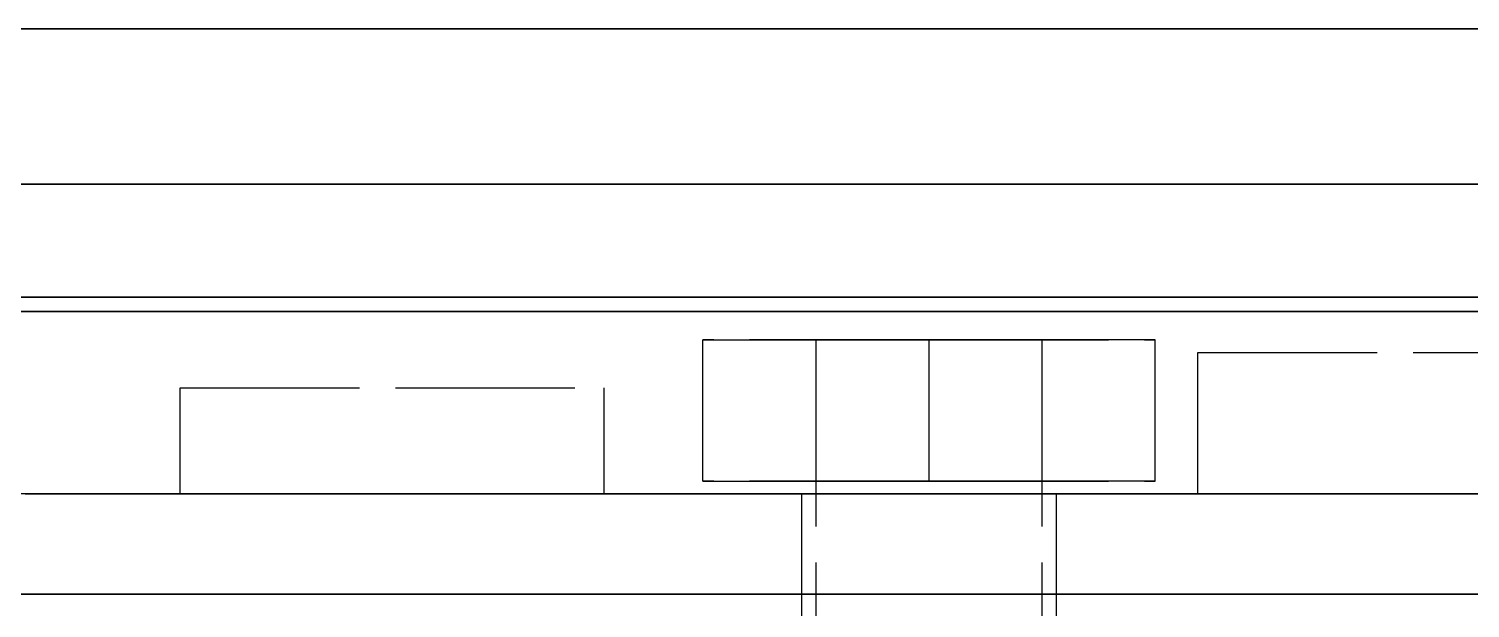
# Model space of a CAD drawing. Header units: millimetres. Extents: x -9 to 243, y -53 to 196.
# Drawn here: x 152.48 to 162.68, y 32.5 to 36.6 of the extents above; entities that cross this region are included whole.
import ezdxf

# ---------------------------------------------------------------- set-up
doc = ezdxf.new("R2010")
doc.units = ezdxf.units.MM
doc.linetypes.add('DASHED', pattern=[1.524, 1.27, -0.254])
doc.layers.add('HIDDEN', color=8, linetype='DASHED')
doc.layers.add('VISIBLE', color=7, linetype='CONTINUOUS')

msp = doc.modelspace()

# ---------------------------------------------------------------- linework, layer by layer
at = {"layer": 'HIDDEN'}
for points in [[(163.18333, 36.6), (162.51667, 36.6), (161.85, 36.6), (161.18333, 36.6), (160.51667, 36.6), (159.85, 36.6), (159.18333, 36.6), (158.51667, 36.6), (157.85, 36.6), (157.18333, 36.6), (156.51667, 36.6), (155.85, 36.6), (155.18333, 36.6), (154.51667, 36.6), (153.85, 36.6), (153.18333, 36.6), (152.51667, 36.6), (151.85, 36.6)], [(162.88175, 36.6), (162.55921, 36.6), (162.23667, 36.6), (161.91413, 36.6), (161.59159, 36.6), (161.26905, 36.6), (160.94651, 36.6), (160.62397, 36.6), (160.30143, 36.6), (159.97889, 36.6), (159.65635, 36.6), (159.33381, 36.6), (159.01127, 36.6), (158.68873, 36.6), (158.36619, 36.6), (158.04365, 36.6), (157.72111, 36.6), (157.39857, 36.6), (157.07603, 36.6), (156.75349, 36.6), (156.43095, 36.6), (156.10841, 36.6), (155.78587, 36.6), (155.46333, 36.6), (155.14079, 36.6), (154.81825, 36.6), (154.49571, 36.6), (154.17317, 36.6), (153.85063, 36.6), (153.5281, 36.6), (153.20556, 36.6), (152.88302, 36.6), (152.56048, 36.6), (152.23794, 36.6)], [(162.92429, 36.6), (162.57, 36.6), (162.21571, 36.6), (161.86143, 36.6), (161.50714, 36.6), (161.15286, 36.6), (160.79857, 36.6), (160.44429, 36.6), (160.09, 36.6), (159.73571, 36.6), (159.38143, 36.6), (159.02714, 36.6), (158.67286, 36.6), (158.31857, 36.6), (157.96429, 36.6), (157.61, 36.6), (157.25571, 36.6), (156.90143, 36.6), (156.54714, 36.6), (156.19286, 36.6), (155.83857, 36.6), (155.48429, 36.6), (155.13, 36.6), (154.77571, 36.6), (154.42143, 36.6), (154.06714, 36.6), (153.71286, 36.6), (153.35857, 36.6), (153.00429, 36.6), (152.65, 36.6), (152.29571, 36.6)], [(162.87046, 36.6), (162.58535, 36.6), (162.30024, 36.6), (162.01513, 36.6), (161.73002, 36.6), (161.4449, 36.6), (161.15979, 36.6), (160.87468, 36.6), (160.58957, 36.6), (160.30446, 36.6), (160.01935, 36.6), (159.73424, 36.6), (159.44912, 36.6), (159.16401, 36.6), (158.8789, 36.6), (158.59379, 36.6), (158.30868, 36.6), (158.02357, 36.6), (157.73846, 36.6), (157.45334, 36.6), (157.16823, 36.6), (156.88312, 36.6), (156.59801, 36.6), (156.3129, 36.6), (156.02779, 36.6), (155.74268, 36.6), (155.45756, 36.6), (155.17245, 36.6), (154.88734, 36.6), (154.60223, 36.6), (154.31712, 36.6), (154.03201, 36.6), (153.74689, 36.6), (153.46178, 36.6), (153.17667, 36.6), (152.89156, 36.6), (152.60645, 36.6), (152.32134, 36.6)], [(152.32134, 36.6), (152.60645, 36.6), (152.89156, 36.6), (153.17667, 36.6), (153.46178, 36.6), (153.74689, 36.6), (154.03201, 36.6), (154.31712, 36.6), (154.60223, 36.6), (154.88734, 36.6), (155.17245, 36.6), (155.45756, 36.6), (155.74268, 36.6), (156.02779, 36.6), (156.3129, 36.6), (156.59801, 36.6), (156.88312, 36.6), (157.16823, 36.6), (157.45334, 36.6), (157.73846, 36.6), (158.02357, 36.6), (158.30868, 36.6), (158.59379, 36.6), (158.8789, 36.6), (159.16401, 36.6), (159.44912, 36.6), (159.73424, 36.6), (160.01935, 36.6), (160.30446, 36.6), (160.58957, 36.6), (160.87468, 36.6), (161.15979, 36.6), (161.4449, 36.6), (161.73002, 36.6), (162.01513, 36.6), (162.30024, 36.6), (162.58535, 36.6), (162.87046, 36.6)], [(152.39921, 36.6), (152.56048, 36.6), (152.72175, 36.6), (152.88302, 36.6), (153.04429, 36.6), (153.20556, 36.6), (153.36683, 36.6), (153.5281, 36.6), (153.68937, 36.6), (153.85063, 36.6), (154.0119, 36.6), (154.17317, 36.6), (154.33444, 36.6), (154.49571, 36.6), (154.65698, 36.6), (154.81825, 36.6), (154.97952, 36.6), (155.14079, 36.6), (155.30206, 36.6), (155.46333, 36.6), (155.6246, 36.6), (155.78587, 36.6), (155.94714, 36.6), (156.10841, 36.6), (156.26968, 36.6), (156.43095, 36.6), (156.59222, 36.6), (156.75349, 36.6), (156.91476, 36.6), (157.07603, 36.6), (157.2373, 36.6), (157.39857, 36.6), (157.55984, 36.6), (157.72111, 36.6), (157.88238, 36.6), (158.04365, 36.6), (158.20492, 36.6), (158.36619, 36.6), (158.52746, 36.6), (158.68873, 36.6), (158.85, 36.6)], [(162.85127, 36.6), (162.50333, 36.6), (162.1554, 36.6), (161.80746, 36.6), (161.45952, 36.6), (161.11159, 36.6), (160.76365, 36.6), (160.41571, 36.6), (160.06778, 36.6), (159.71984, 36.6), (159.3719, 36.6), (159.02397, 36.6), (158.67603, 36.6), (158.3281, 36.6), (157.98016, 36.6), (157.63222, 36.6), (157.28429, 36.6), (156.93635, 36.6), (156.58841, 36.6), (156.24048, 36.6), (155.89254, 36.6), (155.5446, 36.6), (155.19667, 36.6), (154.84873, 36.6), (154.50079, 36.6), (154.15286, 36.6), (153.80492, 36.6), (153.45698, 36.6), (153.10905, 36.6), (152.76111, 36.6), (152.41317, 36.6)], [(152.41317, 36.6), (152.58714, 36.6), (152.76111, 36.6), (152.93508, 36.6), (153.10905, 36.6), (153.28302, 36.6), (153.45698, 36.6), (153.63095, 36.6), (153.80492, 36.6), (153.97889, 36.6), (154.15286, 36.6), (154.32683, 36.6), (154.50079, 36.6), (154.67476, 36.6), (154.84873, 36.6), (155.0227, 36.6), (155.19667, 36.6), (155.37063, 36.6), (155.5446, 36.6), (155.71857, 36.6), (155.89254, 36.6), (156.06651, 36.6), (156.24048, 36.6), (156.41444, 36.6), (156.58841, 36.6), (156.76238, 36.6), (156.93635, 36.6), (157.11032, 36.6), (157.28429, 36.6), (157.45825, 36.6), (157.63222, 36.6), (157.80619, 36.6), (157.98016, 36.6), (158.15413, 36.6), (158.3281, 36.6), (158.50206, 36.6), (158.67603, 36.6), (158.85, 36.6)], [(152.47286, 36.6), (152.65, 36.6), (152.82714, 36.6), (153.00429, 36.6), (153.18143, 36.6), (153.35857, 36.6), (153.53571, 36.6), (153.71286, 36.6), (153.89, 36.6), (154.06714, 36.6), (154.24429, 36.6), (154.42143, 36.6), (154.59857, 36.6), (154.77571, 36.6), (154.95286, 36.6), (155.13, 36.6), (155.30714, 36.6), (155.48429, 36.6), (155.66143, 36.6), (155.83857, 36.6), (156.01571, 36.6), (156.19286, 36.6), (156.37, 36.6), (156.54714, 36.6), (156.72429, 36.6), (156.90143, 36.6), (157.07857, 36.6), (157.25571, 36.6), (157.43286, 36.6), (157.61, 36.6), (157.78714, 36.6), (157.96429, 36.6), (158.14143, 36.6), (158.31857, 36.6), (158.49571, 36.6), (158.67286, 36.6), (158.85, 36.6)], [(158.85, 36.6), (159.02714, 36.6), (159.20429, 36.6), (159.38143, 36.6), (159.55857, 36.6), (159.73571, 36.6), (159.91286, 36.6), (160.09, 36.6), (160.26714, 36.6), (160.44429, 36.6), (160.62143, 36.6), (160.79857, 36.6), (160.97571, 36.6), (161.15286, 36.6), (161.33, 36.6), (161.50714, 36.6), (161.68429, 36.6), (161.86143, 36.6), (162.03857, 36.6), (162.21571, 36.6), (162.39286, 36.6), (162.57, 36.6), (162.74714, 36.6)], [(158.85, 36.6), (159.02397, 36.6), (159.19794, 36.6), (159.3719, 36.6), (159.54587, 36.6), (159.71984, 36.6), (159.89381, 36.6), (160.06778, 36.6), (160.24175, 36.6), (160.41571, 36.6), (160.58968, 36.6), (160.76365, 36.6), (160.93762, 36.6), (161.11159, 36.6), (161.28556, 36.6), (161.45952, 36.6), (161.63349, 36.6), (161.80746, 36.6), (161.98143, 36.6), (162.1554, 36.6), (162.32937, 36.6), (162.50333, 36.6), (162.6773, 36.6), (162.85127, 36.6)], [(158.85, 36.6), (159.01127, 36.6), (159.17254, 36.6), (159.33381, 36.6), (159.49508, 36.6), (159.65635, 36.6), (159.81762, 36.6), (159.97889, 36.6), (160.14016, 36.6), (160.30143, 36.6), (160.4627, 36.6), (160.62397, 36.6), (160.78524, 36.6), (160.94651, 36.6), (161.10778, 36.6), (161.26905, 36.6), (161.43032, 36.6), (161.59159, 36.6), (161.75286, 36.6), (161.91413, 36.6), (162.0754, 36.6), (162.23667, 36.6), (162.39794, 36.6), (162.55921, 36.6), (162.72048, 36.6)], [(162.8949, 35.5), (162.60705, 35.5), (162.31919, 35.5), (162.03134, 35.5), (161.74348, 35.5), (161.45563, 35.5), (161.16777, 35.5), (160.87992, 35.5), (160.59206, 35.5), (160.30421, 35.5), (160.01635, 35.5), (159.7285, 35.5), (159.44064, 35.5), (159.15279, 35.5), (158.86493, 35.5), (158.57708, 35.5), (158.28922, 35.5), (158.00136, 35.5), (157.71351, 35.5), (157.42565, 35.5), (157.1378, 35.5), (156.84994, 35.5), (156.56209, 35.5), (156.27423, 35.5), (155.98638, 35.5), (155.69852, 35.5), (155.41067, 35.5), (155.12281, 35.5), (154.83496, 35.5), (154.5471, 35.5), (154.25925, 35.5), (153.97139, 35.5), (153.68354, 35.5), (153.39568, 35.5), (153.10783, 35.5), (152.81997, 35.5), (152.53212, 35.5), (152.24426, 35.5)], [(152.24426, 35.5), (152.53212, 35.5), (152.81997, 35.5), (153.10783, 35.5), (153.39568, 35.5), (153.68354, 35.5), (153.97139, 35.5), (154.25925, 35.5), (154.5471, 35.5), (154.83496, 35.5), (155.12281, 35.5), (155.41067, 35.5), (155.69852, 35.5), (155.98638, 35.5), (156.27423, 35.5), (156.56209, 35.5), (156.84994, 35.5), (157.1378, 35.5), (157.42565, 35.5), (157.71351, 35.5), (158.00136, 35.5), (158.28922, 35.5), (158.57708, 35.5), (158.86493, 35.5), (159.15279, 35.5), (159.44064, 35.5), (159.7285, 35.5), (160.01635, 35.5), (160.30421, 35.5), (160.59206, 35.5), (160.87992, 35.5), (161.16777, 35.5), (161.45563, 35.5), (161.74348, 35.5), (162.03134, 35.5), (162.31919, 35.5), (162.60705, 35.5), (162.8949, 35.5)], [(162.87046, 35.5), (162.58535, 35.5), (162.30024, 35.5), (162.01513, 35.5), (161.73002, 35.5), (161.4449, 35.5), (161.15979, 35.5), (160.87468, 35.5), (160.58957, 35.5), (160.30446, 35.5), (160.01935, 35.5), (159.73424, 35.5), (159.44912, 35.5), (159.16401, 35.5), (158.8789, 35.5), (158.59379, 35.5), (158.30868, 35.5), (158.02357, 35.5), (157.73846, 35.5), (157.45334, 35.5), (157.16823, 35.5), (156.88312, 35.5), (156.59801, 35.5), (156.3129, 35.5), (156.02779, 35.5), (155.74268, 35.5), (155.45756, 35.5), (155.17245, 35.5), (154.88734, 35.5), (154.60223, 35.5), (154.31712, 35.5), (154.03201, 35.5), (153.74689, 35.5), (153.46178, 35.5), (153.17667, 35.5), (152.89156, 35.5), (152.60645, 35.5), (152.32134, 35.5)], [(152.32134, 35.5), (152.60645, 35.5), (152.89156, 35.5), (153.17667, 35.5), (153.46178, 35.5), (153.74689, 35.5), (154.03201, 35.5), (154.31712, 35.5), (154.60223, 35.5), (154.88734, 35.5), (155.17245, 35.5), (155.45756, 35.5), (155.74268, 35.5), (156.02779, 35.5), (156.3129, 35.5), (156.59801, 35.5), (156.88312, 35.5), (157.16823, 35.5), (157.45334, 35.5), (157.73846, 35.5), (158.02357, 35.5), (158.30868, 35.5), (158.59379, 35.5), (158.8789, 35.5), (159.16401, 35.5), (159.44912, 35.5), (159.73424, 35.5), (160.01935, 35.5), (160.30446, 35.5), (160.58957, 35.5), (160.87468, 35.5), (161.15979, 35.5), (161.4449, 35.5), (161.73002, 35.5), (162.01513, 35.5), (162.30024, 35.5), (162.58535, 35.5), (162.87046, 35.5)], [(162.88175, 34.7), (162.55921, 34.7), (162.23667, 34.7), (161.91413, 34.7), (161.59159, 34.7), (161.26905, 34.7), (160.94651, 34.7), (160.62397, 34.7), (160.30143, 34.7), (159.97889, 34.7), (159.65635, 34.7), (159.33381, 34.7), (159.01127, 34.7), (158.68873, 34.7), (158.36619, 34.7), (158.04365, 34.7), (157.72111, 34.7), (157.39857, 34.7), (157.07603, 34.7), (156.75349, 34.7), (156.43095, 34.7), (156.10841, 34.7), (155.78587, 34.7), (155.46333, 34.7), (155.14079, 34.7), (154.81825, 34.7), (154.49571, 34.7), (154.17317, 34.7), (153.85063, 34.7), (153.5281, 34.7), (153.20556, 34.7), (152.88302, 34.7), (152.56048, 34.7), (152.23794, 34.7)], [(162.8949, 34.7), (162.60705, 34.7), (162.31919, 34.7), (162.03134, 34.7), (161.74348, 34.7), (161.45563, 34.7), (161.16777, 34.7), (160.87992, 34.7), (160.59206, 34.7), (160.30421, 34.7), (160.01635, 34.7), (159.7285, 34.7), (159.44064, 34.7), (159.15279, 34.7), (158.86493, 34.7), (158.57708, 34.7), (158.28922, 34.7), (158.00136, 34.7), (157.71351, 34.7), (157.42565, 34.7), (157.1378, 34.7), (156.84994, 34.7), (156.56209, 34.7), (156.27423, 34.7), (155.98638, 34.7), (155.69852, 34.7), (155.41067, 34.7), (155.12281, 34.7), (154.83496, 34.7), (154.5471, 34.7), (154.25925, 34.7), (153.97139, 34.7), (153.68354, 34.7), (153.39568, 34.7), (153.10783, 34.7), (152.81997, 34.7), (152.53212, 34.7), (152.24426, 34.7)], [(152.24426, 34.7), (152.53212, 34.7), (152.81997, 34.7), (153.10783, 34.7), (153.39568, 34.7), (153.68354, 34.7), (153.97139, 34.7), (154.25925, 34.7), (154.5471, 34.7), (154.83496, 34.7), (155.12281, 34.7), (155.41067, 34.7), (155.69852, 34.7), (155.98638, 34.7), (156.27423, 34.7), (156.56209, 34.7), (156.84994, 34.7), (157.1378, 34.7), (157.42565, 34.7), (157.71351, 34.7), (158.00136, 34.7), (158.28922, 34.7), (158.57708, 34.7), (158.86493, 34.7), (159.15279, 34.7), (159.44064, 34.7), (159.7285, 34.7), (160.01635, 34.7), (160.30421, 34.7), (160.59206, 34.7), (160.87992, 34.7), (161.16777, 34.7), (161.45563, 34.7), (161.74348, 34.7), (162.03134, 34.7), (162.31919, 34.7), (162.60705, 34.7), (162.8949, 34.7)], [(152.39921, 34.7), (152.56048, 34.7), (152.72175, 34.7), (152.88302, 34.7), (153.04429, 34.7), (153.20556, 34.7), (153.36683, 34.7), (153.5281, 34.7), (153.68937, 34.7), (153.85063, 34.7), (154.0119, 34.7), (154.17317, 34.7), (154.33444, 34.7), (154.49571, 34.7), (154.65698, 34.7), (154.81825, 34.7), (154.97952, 34.7), (155.14079, 34.7), (155.30206, 34.7), (155.46333, 34.7), (155.6246, 34.7), (155.78587, 34.7), (155.94714, 34.7), (156.10841, 34.7), (156.26968, 34.7), (156.43095, 34.7), (156.59222, 34.7), (156.75349, 34.7), (156.91476, 34.7), (157.07603, 34.7), (157.2373, 34.7), (157.39857, 34.7), (157.55984, 34.7), (157.72111, 34.7), (157.88238, 34.7), (158.04365, 34.7), (158.20492, 34.7), (158.36619, 34.7), (158.52746, 34.7), (158.68873, 34.7), (158.85, 34.7)], [(162.7619, 34.7), (162.50952, 34.7), (162.25714, 34.7), (162.00476, 34.7), (161.75238, 34.7), (161.5, 34.7), (161.24762, 34.7), (160.99524, 34.7), (160.74286, 34.7), (160.49048, 34.7), (160.2381, 34.7), (159.98571, 34.7), (159.73333, 34.7), (159.48095, 34.7), (159.22857, 34.7), (158.97619, 34.7), (158.72381, 34.7), (158.47143, 34.7), (158.21905, 34.7), (157.96667, 34.7), (157.71429, 34.7), (157.4619, 34.7), (157.20952, 34.7), (156.95714, 34.7), (156.70476, 34.7), (156.45238, 34.7), (156.2, 34.7), (155.94762, 34.7), (155.69524, 34.7), (155.44286, 34.7), (155.19048, 34.7), (154.9381, 34.7), (154.68571, 34.7), (154.43333, 34.7), (154.18095, 34.7), (153.92857, 34.7), (153.67619, 34.7), (153.42381, 34.7), (153.17143, 34.7), (152.91905, 34.7), (152.66667, 34.7), (152.41429, 34.7)], [(152.41429, 34.7), (152.54048, 34.7), (152.66667, 34.7), (152.79286, 34.7), (152.91905, 34.7), (153.04524, 34.7), (153.17143, 34.7), (153.29762, 34.7), (153.42381, 34.7), (153.55, 34.7), (153.67619, 34.7), (153.80238, 34.7), (153.92857, 34.7), (154.05476, 34.7), (154.18095, 34.7), (154.30714, 34.7), (154.43333, 34.7), (154.55952, 34.7), (154.68571, 34.7), (154.8119, 34.7), (154.9381, 34.7), (155.06429, 34.7), (155.19048, 34.7), (155.31667, 34.7), (155.44286, 34.7), (155.56905, 34.7), (155.69524, 34.7), (155.82143, 34.7), (155.94762, 34.7), (156.07381, 34.7), (156.2, 34.7), (156.32619, 34.7), (156.45238, 34.7), (156.57857, 34.7), (156.70476, 34.7), (156.83095, 34.7), (156.95714, 34.7), (157.08333, 34.7), (157.20952, 34.7), (157.33571, 34.7), (157.4619, 34.7), (157.5881, 34.7), (157.71429, 34.7), (157.84048, 34.7), (157.96667, 34.7), (158.09286, 34.7), (158.21905, 34.7), (158.34524, 34.7), (158.47143, 34.7), (158.59762, 34.7), (158.72381, 34.7), (158.85, 34.7)], [(158.85, 34.7), (159.01127, 34.7), (159.17254, 34.7), (159.33381, 34.7), (159.49508, 34.7), (159.65635, 34.7), (159.81762, 34.7), (159.97889, 34.7), (160.14016, 34.7), (160.30143, 34.7), (160.4627, 34.7), (160.62397, 34.7), (160.78524, 34.7), (160.94651, 34.7), (161.10778, 34.7), (161.26905, 34.7), (161.43032, 34.7), (161.59159, 34.7), (161.75286, 34.7), (161.91413, 34.7), (162.0754, 34.7), (162.23667, 34.7), (162.39794, 34.7), (162.55921, 34.7), (162.72048, 34.7)], [(158.85, 34.7), (158.97619, 34.7), (159.10238, 34.7), (159.22857, 34.7), (159.35476, 34.7), (159.48095, 34.7), (159.60714, 34.7), (159.73333, 34.7), (159.85952, 34.7), (159.98571, 34.7), (160.1119, 34.7), (160.2381, 34.7), (160.36429, 34.7), (160.49048, 34.7), (160.61667, 34.7), (160.74286, 34.7), (160.86905, 34.7), (160.99524, 34.7), (161.12143, 34.7), (161.24762, 34.7), (161.37381, 34.7), (161.5, 34.7), (161.62619, 34.7), (161.75238, 34.7), (161.87857, 34.7), (162.00476, 34.7), (162.13095, 34.7), (162.25714, 34.7), (162.38333, 34.7), (162.50952, 34.7), (162.63571, 34.7), (162.7619, 34.7)], [(162.70873, 34.6), (162.11508, 34.6), (161.52143, 34.6), (160.92778, 34.6), (160.33413, 34.6), (159.74048, 34.6), (159.14683, 34.6), (158.55317, 34.6), (157.95952, 34.6), (157.36587, 34.6), (156.77222, 34.6), (156.17857, 34.6), (155.58492, 34.6), (154.99127, 34.6), (154.39762, 34.6), (153.80397, 34.6), (153.21032, 34.6), (152.61667, 34.6), (152.02302, 34.6)], [(162.70873, 34.6), (162.11508, 34.6), (161.52143, 34.6), (160.92778, 34.6), (160.33413, 34.6), (159.74048, 34.6), (159.14683, 34.6), (158.55317, 34.6), (157.95952, 34.6), (157.36587, 34.6), (156.77222, 34.6), (156.17857, 34.6), (155.58492, 34.6), (154.99127, 34.6), (154.39762, 34.6), (153.80397, 34.6), (153.21032, 34.6), (152.61667, 34.6), (152.02302, 34.6)], [(162.82619, 34.6), (162.29603, 34.6), (161.76587, 34.6), (161.23571, 34.6), (160.70556, 34.6), (160.1754, 34.6), (159.64524, 34.6), (159.11508, 34.6), (158.58492, 34.6), (158.05476, 34.6), (157.5246, 34.6), (156.99444, 34.6), (156.46429, 34.6), (155.93413, 34.6), (155.40397, 34.6), (154.87381, 34.6), (154.34365, 34.6), (153.81349, 34.6), (153.28333, 34.6), (152.75317, 34.6), (152.22302, 34.6)], [(152.22302, 34.6), (152.4881, 34.6), (152.75317, 34.6), (153.01825, 34.6), (153.28333, 34.6), (153.54841, 34.6), (153.81349, 34.6), (154.07857, 34.6), (154.34365, 34.6), (154.60873, 34.6), (154.87381, 34.6), (155.13889, 34.6), (155.40397, 34.6), (155.66905, 34.6), (155.93413, 34.6), (156.19921, 34.6), (156.46429, 34.6), (156.72937, 34.6), (156.99444, 34.6), (157.25952, 34.6), (157.5246, 34.6), (157.78968, 34.6), (158.05476, 34.6), (158.31984, 34.6), (158.58492, 34.6), (158.85, 34.6)], [(162.82619, 34.6), (162.29603, 34.6), (161.76587, 34.6), (161.23571, 34.6), (160.70556, 34.6), (160.1754, 34.6), (159.64524, 34.6), (159.11508, 34.6), (158.58492, 34.6), (158.05476, 34.6), (157.5246, 34.6), (156.99444, 34.6), (156.46429, 34.6), (155.93413, 34.6), (155.40397, 34.6), (154.87381, 34.6), (154.34365, 34.6), (153.81349, 34.6), (153.28333, 34.6), (152.75317, 34.6), (152.22302, 34.6)], [(152.22302, 34.6), (152.4881, 34.6), (152.75317, 34.6), (153.01825, 34.6), (153.28333, 34.6), (153.54841, 34.6), (153.81349, 34.6), (154.07857, 34.6), (154.34365, 34.6), (154.60873, 34.6), (154.87381, 34.6), (155.13889, 34.6), (155.40397, 34.6), (155.66905, 34.6), (155.93413, 34.6), (156.19921, 34.6), (156.46429, 34.6), (156.72937, 34.6), (156.99444, 34.6), (157.25952, 34.6), (157.5246, 34.6), (157.78968, 34.6), (158.05476, 34.6), (158.31984, 34.6), (158.58492, 34.6), (158.85, 34.6)], [(152.31984, 34.6), (152.61667, 34.6), (152.91349, 34.6), (153.21032, 34.6), (153.50714, 34.6), (153.80397, 34.6), (154.10079, 34.6), (154.39762, 34.6), (154.69444, 34.6), (154.99127, 34.6), (155.2881, 34.6), (155.58492, 34.6), (155.88175, 34.6), (156.17857, 34.6), (156.4754, 34.6), (156.77222, 34.6), (157.06905, 34.6), (157.36587, 34.6), (157.6627, 34.6), (157.95952, 34.6), (158.25635, 34.6), (158.55317, 34.6), (158.85, 34.6)], [(152.31984, 34.6), (152.61667, 34.6), (152.91349, 34.6), (153.21032, 34.6), (153.50714, 34.6), (153.80397, 34.6), (154.10079, 34.6), (154.39762, 34.6), (154.69444, 34.6), (154.99127, 34.6), (155.2881, 34.6), (155.58492, 34.6), (155.88175, 34.6), (156.17857, 34.6), (156.4754, 34.6), (156.77222, 34.6), (157.06905, 34.6), (157.36587, 34.6), (157.6627, 34.6), (157.95952, 34.6), (158.25635, 34.6), (158.55317, 34.6), (158.85, 34.6)], [(158.85, 34.6), (159.11508, 34.6), (159.38016, 34.6), (159.64524, 34.6), (159.91032, 34.6), (160.1754, 34.6), (160.44048, 34.6), (160.70556, 34.6), (160.97063, 34.6), (161.23571, 34.6), (161.50079, 34.6), (161.76587, 34.6), (162.03095, 34.6), (162.29603, 34.6), (162.56111, 34.6), (162.82619, 34.6)], [(158.85, 34.6), (159.14683, 34.6), (159.44365, 34.6), (159.74048, 34.6), (160.0373, 34.6), (160.33413, 34.6), (160.63095, 34.6), (160.92778, 34.6), (161.2246, 34.6), (161.52143, 34.6), (161.81825, 34.6), (162.11508, 34.6), (162.4119, 34.6), (162.70873, 34.6)], [(158.85, 34.6), (159.14683, 34.6), (159.44365, 34.6), (159.74048, 34.6), (160.0373, 34.6), (160.33413, 34.6), (160.63095, 34.6), (160.92778, 34.6), (161.2246, 34.6), (161.52143, 34.6), (161.81825, 34.6), (162.11508, 34.6), (162.4119, 34.6), (162.70873, 34.6)], [(158.85, 34.6), (159.11508, 34.6), (159.38016, 34.6), (159.64524, 34.6), (159.91032, 34.6), (160.1754, 34.6), (160.44048, 34.6), (160.70556, 34.6), (160.97063, 34.6), (161.23571, 34.6), (161.50079, 34.6), (161.76587, 34.6), (162.03095, 34.6), (162.29603, 34.6), (162.56111, 34.6), (162.82619, 34.6)], [(157.25, 33.4), (157.25, 34.4)], [(157.25, 34.4), (158.85, 34.4)], [(158.85, 34.4), (157.25, 34.4)], [(157.25, 33.4), (157.25, 34.4)], [(159.65, 34.4), (159.6246, 34.4), (159.59921, 34.4), (159.57381, 34.4), (159.54841, 34.4), (159.52302, 34.4), (159.49762, 34.4), (159.47222, 34.4), (159.44683, 34.4), (159.42143, 34.4), (159.39603, 34.4), (159.37063, 34.4), (159.34524, 34.4), (159.31984, 34.4), (159.29444, 34.4), (159.26905, 34.4), (159.24365, 34.4), (159.21825, 34.4), (159.19286, 34.4), (159.16746, 34.4), (159.14206, 34.4), (159.11667, 34.4), (159.09127, 34.4), (159.06587, 34.4), (159.04048, 34.4), (159.01508, 34.4), (158.98968, 34.4), (158.96429, 34.4), (158.93889, 34.4), (158.91349, 34.4), (158.8881, 34.4), (158.8627, 34.4), (158.8373, 34.4), (158.8119, 34.4), (158.78651, 34.4), (158.76111, 34.4), (158.73571, 34.4), (158.71032, 34.4), (158.68492, 34.4), (158.65952, 34.4), (158.63413, 34.4), (158.60873, 34.4), (158.58333, 34.4), (158.55794, 34.4), (158.53254, 34.4), (158.50714, 34.4), (158.48175, 34.4), (158.45635, 34.4), (158.43095, 34.4), (158.40556, 34.4), (158.38016, 34.4), (158.35476, 34.4), (158.32937, 34.4), (158.30397, 34.4), (158.27857, 34.4), (158.25317, 34.4), (158.22778, 34.4), (158.20238, 34.4), (158.17698, 34.4), (158.15159, 34.4), (158.12619, 34.4), (158.10079, 34.4), (158.0754, 34.4), (158.05, 34.4)], [(158.05, 34.4), (158.0627, 34.4), (158.0754, 34.4), (158.0881, 34.4), (158.10079, 34.4), (158.11349, 34.4), (158.12619, 34.4), (158.13889, 34.4), (158.15159, 34.4), (158.16429, 34.4), (158.17698, 34.4), (158.18968, 34.4), (158.20238, 34.4), (158.21508, 34.4), (158.22778, 34.4), (158.24048, 34.4), (158.25317, 34.4), (158.26587, 34.4), (158.27857, 34.4), (158.29127, 34.4), (158.30397, 34.4), (158.31667, 34.4), (158.32937, 34.4), (158.34206, 34.4), (158.35476, 34.4), (158.36746, 34.4), (158.38016, 34.4), (158.39286, 34.4), (158.40556, 34.4), (158.41825, 34.4), (158.43095, 34.4), (158.44365, 34.4), (158.45635, 34.4), (158.46905, 34.4), (158.48175, 34.4), (158.49444, 34.4), (158.50714, 34.4), (158.51984, 34.4), (158.53254, 34.4), (158.54524, 34.4), (158.55794, 34.4), (158.57063, 34.4), (158.58333, 34.4), (158.59603, 34.4), (158.60873, 34.4), (158.62143, 34.4), (158.63413, 34.4), (158.64683, 34.4), (158.65952, 34.4), (158.67222, 34.4), (158.68492, 34.4), (158.69762, 34.4), (158.71032, 34.4), (158.72302, 34.4), (158.73571, 34.4), (158.74841, 34.4), (158.76111, 34.4), (158.77381, 34.4), (158.78651, 34.4), (158.79921, 34.4), (158.8119, 34.4), (158.8246, 34.4), (158.8373, 34.4), (158.85, 34.4)], [(159.65, 34.4), (159.6246, 34.4), (159.59921, 34.4), (159.57381, 34.4), (159.54841, 34.4), (159.52302, 34.4), (159.49762, 34.4), (159.47222, 34.4), (159.44683, 34.4), (159.42143, 34.4), (159.39603, 34.4), (159.37063, 34.4), (159.34524, 34.4), (159.31984, 34.4), (159.29444, 34.4), (159.26905, 34.4), (159.24365, 34.4), (159.21825, 34.4), (159.19286, 34.4), (159.16746, 34.4), (159.14206, 34.4), (159.11667, 34.4), (159.09127, 34.4), (159.06587, 34.4), (159.04048, 34.4), (159.01508, 34.4), (158.98968, 34.4), (158.96429, 34.4), (158.93889, 34.4), (158.91349, 34.4), (158.8881, 34.4), (158.8627, 34.4), (158.8373, 34.4), (158.8119, 34.4), (158.78651, 34.4), (158.76111, 34.4), (158.73571, 34.4), (158.71032, 34.4), (158.68492, 34.4), (158.65952, 34.4), (158.63413, 34.4), (158.60873, 34.4), (158.58333, 34.4), (158.55794, 34.4), (158.53254, 34.4), (158.50714, 34.4), (158.48175, 34.4), (158.45635, 34.4), (158.43095, 34.4), (158.40556, 34.4), (158.38016, 34.4), (158.35476, 34.4), (158.32937, 34.4), (158.30397, 34.4), (158.27857, 34.4), (158.25317, 34.4), (158.22778, 34.4), (158.20238, 34.4), (158.17698, 34.4), (158.15159, 34.4), (158.12619, 34.4), (158.10079, 34.4), (158.0754, 34.4), (158.05, 34.4)], [(158.05, 34.4), (158.0627, 34.4), (158.0754, 34.4), (158.0881, 34.4), (158.10079, 34.4), (158.11349, 34.4), (158.12619, 34.4), (158.13889, 34.4), (158.15159, 34.4), (158.16429, 34.4), (158.17698, 34.4), (158.18968, 34.4), (158.20238, 34.4), (158.21508, 34.4), (158.22778, 34.4), (158.24048, 34.4), (158.25317, 34.4), (158.26587, 34.4), (158.27857, 34.4), (158.29127, 34.4), (158.30397, 34.4), (158.31667, 34.4), (158.32937, 34.4), (158.34206, 34.4), (158.35476, 34.4), (158.36746, 34.4), (158.38016, 34.4), (158.39286, 34.4), (158.40556, 34.4), (158.41825, 34.4), (158.43095, 34.4), (158.44365, 34.4), (158.45635, 34.4), (158.46905, 34.4), (158.48175, 34.4), (158.49444, 34.4), (158.50714, 34.4), (158.51984, 34.4), (158.53254, 34.4), (158.54524, 34.4), (158.55794, 34.4), (158.57063, 34.4), (158.58333, 34.4), (158.59603, 34.4), (158.60873, 34.4), (158.62143, 34.4), (158.63413, 34.4), (158.64683, 34.4), (158.65952, 34.4), (158.67222, 34.4), (158.68492, 34.4), (158.69762, 34.4), (158.71032, 34.4), (158.72302, 34.4), (158.73571, 34.4), (158.74841, 34.4), (158.76111, 34.4), (158.77381, 34.4), (158.78651, 34.4), (158.79921, 34.4), (158.8119, 34.4), (158.8246, 34.4), (158.8373, 34.4), (158.85, 34.4)], [(158.05, -23.31), (158.05, 34.4)], [(158.05, 33.4), (158.05, 34.4)], [(158.85, 34.4), (158.8627, 34.4), (158.8754, 34.4), (158.8881, 34.4), (158.90079, 34.4), (158.91349, 34.4), (158.92619, 34.4), (158.93889, 34.4), (158.95159, 34.4), (158.96429, 34.4), (158.97698, 34.4), (158.98968, 34.4), (159.00238, 34.4), (159.01508, 34.4), (159.02778, 34.4), (159.04048, 34.4), (159.05317, 34.4), (159.06587, 34.4), (159.07857, 34.4), (159.09127, 34.4), (159.10397, 34.4), (159.11667, 34.4), (159.12937, 34.4), (159.14206, 34.4), (159.15476, 34.4), (159.16746, 34.4), (159.18016, 34.4), (159.19286, 34.4), (159.20556, 34.4), (159.21825, 34.4), (159.23095, 34.4), (159.24365, 34.4), (159.25635, 34.4), (159.26905, 34.4), (159.28175, 34.4), (159.29444, 34.4), (159.30714, 34.4), (159.31984, 34.4), (159.33254, 34.4), (159.34524, 34.4), (159.35794, 34.4), (159.37063, 34.4), (159.38333, 34.4), (159.39603, 34.4), (159.40873, 34.4), (159.42143, 34.4), (159.43413, 34.4), (159.44683, 34.4), (159.45952, 34.4), (159.47222, 34.4), (159.48492, 34.4), (159.49762, 34.4), (159.51032, 34.4), (159.52302, 34.4), (159.53571, 34.4), (159.54841, 34.4), (159.56111, 34.4), (159.57381, 34.4), (159.58651, 34.4), (159.59921, 34.4), (159.6119, 34.4), (159.6246, 34.4), (159.6373, 34.4), (159.65, 34.4)], [(158.85, 33.4), (158.85, 34.4)], [(158.85, 34.4), (160.45, 34.4)], [(160.45, 34.4), (158.85, 34.4)], [(158.85, 34.4), (158.8627, 34.4), (158.8754, 34.4), (158.8881, 34.4), (158.90079, 34.4), (158.91349, 34.4), (158.92619, 34.4), (158.93889, 34.4), (158.95159, 34.4), (158.96429, 34.4), (158.97698, 34.4), (158.98968, 34.4), (159.00238, 34.4), (159.01508, 34.4), (159.02778, 34.4), (159.04048, 34.4), (159.05317, 34.4), (159.06587, 34.4), (159.07857, 34.4), (159.09127, 34.4), (159.10397, 34.4), (159.11667, 34.4), (159.12937, 34.4), (159.14206, 34.4), (159.15476, 34.4), (159.16746, 34.4), (159.18016, 34.4), (159.19286, 34.4), (159.20556, 34.4), (159.21825, 34.4), (159.23095, 34.4), (159.24365, 34.4), (159.25635, 34.4), (159.26905, 34.4), (159.28175, 34.4), (159.29444, 34.4), (159.30714, 34.4), (159.31984, 34.4), (159.33254, 34.4), (159.34524, 34.4), (159.35794, 34.4), (159.37063, 34.4), (159.38333, 34.4), (159.39603, 34.4), (159.40873, 34.4), (159.42143, 34.4), (159.43413, 34.4), (159.44683, 34.4), (159.45952, 34.4), (159.47222, 34.4), (159.48492, 34.4), (159.49762, 34.4), (159.51032, 34.4), (159.52302, 34.4), (159.53571, 34.4), (159.54841, 34.4), (159.56111, 34.4), (159.57381, 34.4), (159.58651, 34.4), (159.59921, 34.4), (159.6119, 34.4), (159.6246, 34.4), (159.6373, 34.4), (159.65, 34.4)], [(158.85, 33.4), (158.85, 34.4)], [(159.65, -23.31), (159.65, 34.4)], [(159.65, 33.4), (159.65, 34.4)], [(160.45, 33.4), (160.45, 34.4)], [(160.45, 33.4), (160.45, 34.4)], [(160.75, 33.31), (160.75, 34.31)], [(160.75, 34.31), (164.35, 34.31)], [(160.75, 33.31), (160.75, 34.31)], [(160.75, 34.31), (164.35, 34.31)], [(153.55, 33.31), (153.55, 34.06)], [(153.55, 34.06), (156.55, 34.06)], [(153.55, 33.31), (153.55, 34.06)], [(153.55, 34.06), (156.55, 34.06)], [(156.55, 33.31), (156.55, 34.06)], [(156.55, 33.31), (156.55, 34.06)], [(157.25, 33.4), (158.85, 33.4)], [(158.85, 33.4), (157.25, 33.4)], [(159.65, 33.4), (159.6246, 33.4), (159.59921, 33.4), (159.57381, 33.4), (159.54841, 33.4), (159.52302, 33.4), (159.49762, 33.4), (159.47222, 33.4), (159.44683, 33.4), (159.42143, 33.4), (159.39603, 33.4), (159.37063, 33.4), (159.34524, 33.4), (159.31984, 33.4), (159.29444, 33.4), (159.26905, 33.4), (159.24365, 33.4), (159.21825, 33.4), (159.19286, 33.4), (159.16746, 33.4), (159.14206, 33.4), (159.11667, 33.4), (159.09127, 33.4), (159.06587, 33.4), (159.04048, 33.4), (159.01508, 33.4), (158.98968, 33.4), (158.96429, 33.4), (158.93889, 33.4), (158.91349, 33.4), (158.8881, 33.4), (158.8627, 33.4), (158.8373, 33.4), (158.8119, 33.4), (158.78651, 33.4), (158.76111, 33.4), (158.73571, 33.4), (158.71032, 33.4), (158.68492, 33.4), (158.65952, 33.4), (158.63413, 33.4), (158.60873, 33.4), (158.58333, 33.4), (158.55794, 33.4), (158.53254, 33.4), (158.50714, 33.4), (158.48175, 33.4), (158.45635, 33.4), (158.43095, 33.4), (158.40556, 33.4), (158.38016, 33.4), (158.35476, 33.4), (158.32937, 33.4), (158.30397, 33.4), (158.27857, 33.4), (158.25317, 33.4), (158.22778, 33.4), (158.20238, 33.4), (158.17698, 33.4), (158.15159, 33.4), (158.12619, 33.4), (158.10079, 33.4), (158.0754, 33.4), (158.05, 33.4)], [(158.05, 33.4), (158.0627, 33.4), (158.0754, 33.4), (158.0881, 33.4), (158.10079, 33.4), (158.11349, 33.4), (158.12619, 33.4), (158.13889, 33.4), (158.15159, 33.4), (158.16429, 33.4), (158.17698, 33.4), (158.18968, 33.4), (158.20238, 33.4), (158.21508, 33.4), (158.22778, 33.4), (158.24048, 33.4), (158.25317, 33.4), (158.26587, 33.4), (158.27857, 33.4), (158.29127, 33.4), (158.30397, 33.4), (158.31667, 33.4), (158.32937, 33.4), (158.34206, 33.4), (158.35476, 33.4), (158.36746, 33.4), (158.38016, 33.4), (158.39286, 33.4), (158.40556, 33.4), (158.41825, 33.4), (158.43095, 33.4), (158.44365, 33.4), (158.45635, 33.4), (158.46905, 33.4), (158.48175, 33.4), (158.49444, 33.4), (158.50714, 33.4), (158.51984, 33.4), (158.53254, 33.4), (158.54524, 33.4), (158.55794, 33.4), (158.57063, 33.4), (158.58333, 33.4), (158.59603, 33.4), (158.60873, 33.4), (158.62143, 33.4), (158.63413, 33.4), (158.64683, 33.4), (158.65952, 33.4), (158.67222, 33.4), (158.68492, 33.4), (158.69762, 33.4), (158.71032, 33.4), (158.72302, 33.4), (158.73571, 33.4), (158.74841, 33.4), (158.76111, 33.4), (158.77381, 33.4), (158.78651, 33.4), (158.79921, 33.4), (158.8119, 33.4), (158.8246, 33.4), (158.8373, 33.4), (158.85, 33.4)], [(158.85, 33.4), (160.45, 33.4)], [(160.45, 33.4), (158.85, 33.4)], [(158.85, 33.4), (158.8627, 33.4), (158.8754, 33.4), (158.8881, 33.4), (158.90079, 33.4), (158.91349, 33.4), (158.92619, 33.4), (158.93889, 33.4), (158.95159, 33.4), (158.96429, 33.4), (158.97698, 33.4), (158.98968, 33.4), (159.00238, 33.4), (159.01508, 33.4), (159.02778, 33.4), (159.04048, 33.4), (159.05317, 33.4), (159.06587, 33.4), (159.07857, 33.4), (159.09127, 33.4), (159.10397, 33.4), (159.11667, 33.4), (159.12937, 33.4), (159.14206, 33.4), (159.15476, 33.4), (159.16746, 33.4), (159.18016, 33.4), (159.19286, 33.4), (159.20556, 33.4), (159.21825, 33.4), (159.23095, 33.4), (159.24365, 33.4), (159.25635, 33.4), (159.26905, 33.4), (159.28175, 33.4), (159.29444, 33.4), (159.30714, 33.4), (159.31984, 33.4), (159.33254, 33.4), (159.34524, 33.4), (159.35794, 33.4), (159.37063, 33.4), (159.38333, 33.4), (159.39603, 33.4), (159.40873, 33.4), (159.42143, 33.4), (159.43413, 33.4), (159.44683, 33.4), (159.45952, 33.4), (159.47222, 33.4), (159.48492, 33.4), (159.49762, 33.4), (159.51032, 33.4), (159.52302, 33.4), (159.53571, 33.4), (159.54841, 33.4), (159.56111, 33.4), (159.57381, 33.4), (159.58651, 33.4), (159.59921, 33.4), (159.6119, 33.4), (159.6246, 33.4), (159.6373, 33.4), (159.65, 33.4)], [(162.90952, 33.31), (162.66349, 33.31), (162.41746, 33.31), (162.17143, 33.31), (161.9254, 33.31), (161.67937, 33.31), (161.43333, 33.31), (161.1873, 33.31), (160.94127, 33.31), (160.69524, 33.31), (160.44921, 33.31), (160.20317, 33.31), (159.95714, 33.31), (159.71111, 33.31), (159.46508, 33.31), (159.21905, 33.31), (158.97302, 33.31), (158.72698, 33.31), (158.48095, 33.31), (158.23492, 33.31), (157.98889, 33.31), (157.74286, 33.31), (157.49683, 33.31), (157.25079, 33.31), (157.00476, 33.31), (156.75873, 33.31), (156.5127, 33.31), (156.26667, 33.31), (156.02063, 33.31), (155.7746, 33.31), (155.52857, 33.31), (155.28254, 33.31), (155.03651, 33.31), (154.79048, 33.31), (154.54444, 33.31), (154.29841, 33.31), (154.05238, 33.31), (153.80635, 33.31), (153.56032, 33.31), (153.31429, 33.31), (153.06825, 33.31), (152.82222, 33.31), (152.57619, 33.31), (152.33016, 33.31)], [(152.45317, 33.31), (152.57619, 33.31), (152.69921, 33.31), (152.82222, 33.31), (152.94524, 33.31), (153.06825, 33.31), (153.19127, 33.31), (153.31429, 33.31), (153.4373, 33.31), (153.56032, 33.31), (153.68333, 33.31), (153.80635, 33.31), (153.92937, 33.31), (154.05238, 33.31), (154.1754, 33.31), (154.29841, 33.31), (154.42143, 33.31), (154.54444, 33.31), (154.66746, 33.31), (154.79048, 33.31), (154.91349, 33.31), (155.03651, 33.31), (155.15952, 33.31), (155.28254, 33.31), (155.40556, 33.31), (155.52857, 33.31), (155.65159, 33.31), (155.7746, 33.31), (155.89762, 33.31), (156.02063, 33.31), (156.14365, 33.31), (156.26667, 33.31), (156.38968, 33.31), (156.5127, 33.31), (156.63571, 33.31), (156.75873, 33.31), (156.88175, 33.31), (157.00476, 33.31), (157.12778, 33.31), (157.25079, 33.31), (157.37381, 33.31), (157.49683, 33.31), (157.61984, 33.31), (157.74286, 33.31), (157.86587, 33.31), (157.98889, 33.31), (158.1119, 33.31), (158.23492, 33.31), (158.35794, 33.31), (158.48095, 33.31), (158.60397, 33.31), (158.72698, 33.31), (158.85, 33.31)], [(153.55, 33.31), (156.55, 33.31)], [(153.55, 33.31), (156.55, 33.31)], [(159.75, 33.31), (159.72143, 33.31), (159.69286, 33.31), (159.66429, 33.31), (159.63571, 33.31), (159.60714, 33.31), (159.57857, 33.31), (159.55, 33.31), (159.52143, 33.31), (159.49286, 33.31), (159.46429, 33.31), (159.43571, 33.31), (159.40714, 33.31), (159.37857, 33.31), (159.35, 33.31), (159.32143, 33.31), (159.29286, 33.31), (159.26429, 33.31), (159.23571, 33.31), (159.20714, 33.31), (159.17857, 33.31), (159.15, 33.31), (159.12143, 33.31), (159.09286, 33.31), (159.06429, 33.31), (159.03571, 33.31), (159.00714, 33.31), (158.97857, 33.31), (158.95, 33.31), (158.92143, 33.31), (158.89286, 33.31), (158.86429, 33.31), (158.83571, 33.31), (158.80714, 33.31), (158.77857, 33.31), (158.75, 33.31), (158.72143, 33.31), (158.69286, 33.31), (158.66429, 33.31), (158.63571, 33.31), (158.60714, 33.31), (158.57857, 33.31), (158.55, 33.31), (158.52143, 33.31), (158.49286, 33.31), (158.46429, 33.31), (158.43571, 33.31), (158.40714, 33.31), (158.37857, 33.31), (158.35, 33.31), (158.32143, 33.31), (158.29286, 33.31), (158.26429, 33.31), (158.23571, 33.31), (158.20714, 33.31), (158.17857, 33.31), (158.15, 33.31), (158.12143, 33.31), (158.09286, 33.31), (158.06429, 33.31), (158.03571, 33.31), (158.00714, 33.31), (157.97857, 33.31), (157.95, 33.31)], [(157.95, 33.31), (157.96429, 33.31), (157.97857, 33.31), (157.99286, 33.31), (158.00714, 33.31), (158.02143, 33.31), (158.03571, 33.31), (158.05, 33.31), (158.06429, 33.31), (158.07857, 33.31), (158.09286, 33.31), (158.10714, 33.31), (158.12143, 33.31), (158.13571, 33.31), (158.15, 33.31), (158.16429, 33.31), (158.17857, 33.31), (158.19286, 33.31), (158.20714, 33.31), (158.22143, 33.31), (158.23571, 33.31), (158.25, 33.31), (158.26429, 33.31), (158.27857, 33.31), (158.29286, 33.31), (158.30714, 33.31), (158.32143, 33.31), (158.33571, 33.31), (158.35, 33.31), (158.36429, 33.31), (158.37857, 33.31), (158.39286, 33.31), (158.40714, 33.31), (158.42143, 33.31), (158.43571, 33.31), (158.45, 33.31), (158.46429, 33.31), (158.47857, 33.31), (158.49286, 33.31), (158.50714, 33.31), (158.52143, 33.31), (158.53571, 33.31), (158.55, 33.31), (158.56429, 33.31), (158.57857, 33.31), (158.59286, 33.31), (158.60714, 33.31), (158.62143, 33.31), (158.63571, 33.31), (158.65, 33.31), (158.66429, 33.31), (158.67857, 33.31), (158.69286, 33.31), (158.70714, 33.31), (158.72143, 33.31), (158.73571, 33.31), (158.75, 33.31), (158.76429, 33.31), (158.77857, 33.31), (158.79286, 33.31), (158.80714, 33.31), (158.82143, 33.31), (158.83571, 33.31), (158.85, 33.31)], [(157.95, 32.4), (157.95, 33.31)], [(158.85, 33.31), (158.97302, 33.31), (159.09603, 33.31), (159.21905, 33.31), (159.34206, 33.31), (159.46508, 33.31), (159.5881, 33.31), (159.71111, 33.31), (159.83413, 33.31), (159.95714, 33.31), (160.08016, 33.31), (160.20317, 33.31), (160.32619, 33.31), (160.44921, 33.31), (160.57222, 33.31), (160.69524, 33.31), (160.81825, 33.31), (160.94127, 33.31), (161.06429, 33.31), (161.1873, 33.31), (161.31032, 33.31), (161.43333, 33.31), (161.55635, 33.31), (161.67937, 33.31), (161.80238, 33.31), (161.9254, 33.31), (162.04841, 33.31), (162.17143, 33.31), (162.29444, 33.31), (162.41746, 33.31), (162.54048, 33.31), (162.66349, 33.31), (162.78651, 33.31)], [(158.85, 33.31), (158.86429, 33.31), (158.87857, 33.31), (158.89286, 33.31), (158.90714, 33.31), (158.92143, 33.31), (158.93571, 33.31), (158.95, 33.31), (158.96429, 33.31), (158.97857, 33.31), (158.99286, 33.31), (159.00714, 33.31), (159.02143, 33.31), (159.03571, 33.31), (159.05, 33.31), (159.06429, 33.31), (159.07857, 33.31), (159.09286, 33.31), (159.10714, 33.31), (159.12143, 33.31), (159.13571, 33.31), (159.15, 33.31), (159.16429, 33.31), (159.17857, 33.31), (159.19286, 33.31), (159.20714, 33.31), (159.22143, 33.31), (159.23571, 33.31), (159.25, 33.31), (159.26429, 33.31), (159.27857, 33.31), (159.29286, 33.31), (159.30714, 33.31), (159.32143, 33.31), (159.33571, 33.31), (159.35, 33.31), (159.36429, 33.31), (159.37857, 33.31), (159.39286, 33.31), (159.40714, 33.31), (159.42143, 33.31), (159.43571, 33.31), (159.45, 33.31), (159.46429, 33.31), (159.47857, 33.31), (159.49286, 33.31), (159.50714, 33.31), (159.52143, 33.31), (159.53571, 33.31), (159.55, 33.31), (159.56429, 33.31), (159.57857, 33.31), (159.59286, 33.31), (159.60714, 33.31), (159.62143, 33.31), (159.63571, 33.31), (159.65, 33.31), (159.66429, 33.31), (159.67857, 33.31), (159.69286, 33.31), (159.70714, 33.31), (159.72143, 33.31), (159.73571, 33.31), (159.75, 33.31)], [(159.75, 32.4), (159.75, 33.31)], [(160.75, 33.31), (164.35, 33.31)], [(160.75, 33.31), (164.35, 33.31)], [(163.18333, 32.6), (162.51667, 32.6), (161.85, 32.6), (161.18333, 32.6), (160.51667, 32.6), (159.85, 32.6), (159.18333, 32.6), (158.51667, 32.6), (157.85, 32.6), (157.18333, 32.6), (156.51667, 32.6), (155.85, 32.6), (155.18333, 32.6), (154.51667, 32.6), (153.85, 32.6), (153.18333, 32.6), (152.51667, 32.6), (151.85, 32.6)], [(162.70873, 32.6), (162.11508, 32.6), (161.52143, 32.6), (160.92778, 32.6), (160.33413, 32.6), (159.74048, 32.6), (159.14683, 32.6), (158.55317, 32.6), (157.95952, 32.6), (157.36587, 32.6), (156.77222, 32.6), (156.17857, 32.6), (155.58492, 32.6), (154.99127, 32.6), (154.39762, 32.6), (153.80397, 32.6), (153.21032, 32.6), (152.61667, 32.6), (152.02302, 32.6)], [(162.70873, 32.6), (162.11508, 32.6), (161.52143, 32.6), (160.92778, 32.6), (160.33413, 32.6), (159.74048, 32.6), (159.14683, 32.6), (158.55317, 32.6), (157.95952, 32.6), (157.36587, 32.6), (156.77222, 32.6), (156.17857, 32.6), (155.58492, 32.6), (154.99127, 32.6), (154.39762, 32.6), (153.80397, 32.6), (153.21032, 32.6), (152.61667, 32.6), (152.02302, 32.6)], [(162.82619, 32.6), (162.29603, 32.6), (161.76587, 32.6), (161.23571, 32.6), (160.70556, 32.6), (160.1754, 32.6), (159.64524, 32.6), (159.11508, 32.6), (158.58492, 32.6), (158.05476, 32.6), (157.5246, 32.6), (156.99444, 32.6), (156.46429, 32.6), (155.93413, 32.6), (155.40397, 32.6), (154.87381, 32.6), (154.34365, 32.6), (153.81349, 32.6), (153.28333, 32.6), (152.75317, 32.6), (152.22302, 32.6)], [(152.22302, 32.6), (152.4881, 32.6), (152.75317, 32.6), (153.01825, 32.6), (153.28333, 32.6), (153.54841, 32.6), (153.81349, 32.6), (154.07857, 32.6), (154.34365, 32.6), (154.60873, 32.6), (154.87381, 32.6), (155.13889, 32.6), (155.40397, 32.6), (155.66905, 32.6), (155.93413, 32.6), (156.19921, 32.6), (156.46429, 32.6), (156.72937, 32.6), (156.99444, 32.6), (157.25952, 32.6), (157.5246, 32.6), (157.78968, 32.6), (158.05476, 32.6), (158.31984, 32.6), (158.58492, 32.6), (158.85, 32.6)], [(162.82619, 32.6), (162.29603, 32.6), (161.76587, 32.6), (161.23571, 32.6), (160.70556, 32.6), (160.1754, 32.6), (159.64524, 32.6), (159.11508, 32.6), (158.58492, 32.6), (158.05476, 32.6), (157.5246, 32.6), (156.99444, 32.6), (156.46429, 32.6), (155.93413, 32.6), (155.40397, 32.6), (154.87381, 32.6), (154.34365, 32.6), (153.81349, 32.6), (153.28333, 32.6), (152.75317, 32.6), (152.22302, 32.6)], [(152.22302, 32.6), (152.4881, 32.6), (152.75317, 32.6), (153.01825, 32.6), (153.28333, 32.6), (153.54841, 32.6), (153.81349, 32.6), (154.07857, 32.6), (154.34365, 32.6), (154.60873, 32.6), (154.87381, 32.6), (155.13889, 32.6), (155.40397, 32.6), (155.66905, 32.6), (155.93413, 32.6), (156.19921, 32.6), (156.46429, 32.6), (156.72937, 32.6), (156.99444, 32.6), (157.25952, 32.6), (157.5246, 32.6), (157.78968, 32.6), (158.05476, 32.6), (158.31984, 32.6), (158.58492, 32.6), (158.85, 32.6)], [(152.31984, 32.6), (152.61667, 32.6), (152.91349, 32.6), (153.21032, 32.6), (153.50714, 32.6), (153.80397, 32.6), (154.10079, 32.6), (154.39762, 32.6), (154.69444, 32.6), (154.99127, 32.6), (155.2881, 32.6), (155.58492, 32.6), (155.88175, 32.6), (156.17857, 32.6), (156.4754, 32.6), (156.77222, 32.6), (157.06905, 32.6), (157.36587, 32.6), (157.6627, 32.6), (157.95952, 32.6), (158.25635, 32.6), (158.55317, 32.6), (158.85, 32.6)], [(152.31984, 32.6), (152.61667, 32.6), (152.91349, 32.6), (153.21032, 32.6), (153.50714, 32.6), (153.80397, 32.6), (154.10079, 32.6), (154.39762, 32.6), (154.69444, 32.6), (154.99127, 32.6), (155.2881, 32.6), (155.58492, 32.6), (155.88175, 32.6), (156.17857, 32.6), (156.4754, 32.6), (156.77222, 32.6), (157.06905, 32.6), (157.36587, 32.6), (157.6627, 32.6), (157.95952, 32.6), (158.25635, 32.6), (158.55317, 32.6), (158.85, 32.6)], [(162.89762, 32.6), (162.42143, 32.6), (161.94524, 32.6), (161.46905, 32.6), (160.99286, 32.6), (160.51667, 32.6), (160.04048, 32.6), (159.56429, 32.6), (159.0881, 32.6), (158.6119, 32.6), (158.13571, 32.6), (157.65952, 32.6), (157.18333, 32.6), (156.70714, 32.6), (156.23095, 32.6), (155.75476, 32.6), (155.27857, 32.6), (154.80238, 32.6), (154.32619, 32.6), (153.85, 32.6), (153.37381, 32.6), (152.89762, 32.6), (152.42143, 32.6)], [(152.42143, 32.6), (152.65952, 32.6), (152.89762, 32.6), (153.13571, 32.6), (153.37381, 32.6), (153.6119, 32.6), (153.85, 32.6), (154.0881, 32.6), (154.32619, 32.6), (154.56429, 32.6), (154.80238, 32.6), (155.04048, 32.6), (155.27857, 32.6), (155.51667, 32.6), (155.75476, 32.6), (155.99286, 32.6), (156.23095, 32.6), (156.46905, 32.6), (156.70714, 32.6), (156.94524, 32.6), (157.18333, 32.6), (157.42143, 32.6), (157.65952, 32.6), (157.89762, 32.6), (158.13571, 32.6), (158.37381, 32.6), (158.6119, 32.6), (158.85, 32.6)], [(158.85, 32.6), (159.0881, 32.6), (159.32619, 32.6), (159.56429, 32.6), (159.80238, 32.6), (160.04048, 32.6), (160.27857, 32.6), (160.51667, 32.6), (160.75476, 32.6), (160.99286, 32.6), (161.23095, 32.6), (161.46905, 32.6), (161.70714, 32.6), (161.94524, 32.6), (162.18333, 32.6), (162.42143, 32.6), (162.65952, 32.6), (162.89762, 32.6)], [(158.85, 32.6), (159.11508, 32.6), (159.38016, 32.6), (159.64524, 32.6), (159.91032, 32.6), (160.1754, 32.6), (160.44048, 32.6), (160.70556, 32.6), (160.97063, 32.6), (161.23571, 32.6), (161.50079, 32.6), (161.76587, 32.6), (162.03095, 32.6), (162.29603, 32.6), (162.56111, 32.6), (162.82619, 32.6)], [(158.85, 32.6), (159.14683, 32.6), (159.44365, 32.6), (159.74048, 32.6), (160.0373, 32.6), (160.33413, 32.6), (160.63095, 32.6), (160.92778, 32.6), (161.2246, 32.6), (161.52143, 32.6), (161.81825, 32.6), (162.11508, 32.6), (162.4119, 32.6), (162.70873, 32.6)], [(158.85, 32.6), (159.11508, 32.6), (159.38016, 32.6), (159.64524, 32.6), (159.91032, 32.6), (160.1754, 32.6), (160.44048, 32.6), (160.70556, 32.6), (160.97063, 32.6), (161.23571, 32.6), (161.50079, 32.6), (161.76587, 32.6), (162.03095, 32.6), (162.29603, 32.6), (162.56111, 32.6), (162.82619, 32.6)], [(158.85, 32.6), (159.14683, 32.6), (159.44365, 32.6), (159.74048, 32.6), (160.0373, 32.6), (160.33413, 32.6), (160.63095, 32.6), (160.92778, 32.6), (161.2246, 32.6), (161.52143, 32.6), (161.81825, 32.6), (162.11508, 32.6), (162.4119, 32.6), (162.70873, 32.6)]]:
    msp.add_lwpolyline(points, dxfattribs=at)
at = {"layer": 'VISIBLE'}
for points in [[(152.18333, 36.6), (152.51667, 36.6), (152.85, 36.6), (153.18333, 36.6), (153.51667, 36.6), (153.85, 36.6), (154.18333, 36.6), (154.51667, 36.6), (154.85, 36.6), (155.18333, 36.6), (155.51667, 36.6), (155.85, 36.6), (156.18333, 36.6), (156.51667, 36.6), (156.85, 36.6), (157.18333, 36.6), (157.51667, 36.6), (157.85, 36.6), (158.18333, 36.6), (158.51667, 36.6), (158.85, 36.6)], [(158.85, 36.6), (159.18333, 36.6), (159.51667, 36.6), (159.85, 36.6), (160.18333, 36.6), (160.51667, 36.6), (160.85, 36.6), (161.18333, 36.6), (161.51667, 36.6), (161.85, 36.6), (162.18333, 36.6), (162.51667, 36.6), (162.85, 36.6)], [(152.18333, 32.6), (152.51667, 32.6), (152.85, 32.6), (153.18333, 32.6), (153.51667, 32.6), (153.85, 32.6), (154.18333, 32.6), (154.51667, 32.6), (154.85, 32.6), (155.18333, 32.6), (155.51667, 32.6), (155.85, 32.6), (156.18333, 32.6), (156.51667, 32.6), (156.85, 32.6), (157.18333, 32.6), (157.51667, 32.6), (157.85, 32.6), (158.18333, 32.6), (158.51667, 32.6), (158.85, 32.6)], [(158.85, 32.6), (159.18333, 32.6), (159.51667, 32.6), (159.85, 32.6), (160.18333, 32.6), (160.51667, 32.6), (160.85, 32.6), (161.18333, 32.6), (161.51667, 32.6), (161.85, 32.6), (162.18333, 32.6), (162.51667, 32.6), (162.85, 32.6)]]:
    msp.add_lwpolyline(points, dxfattribs=at)

doc.saveas('drawing.dxf')
